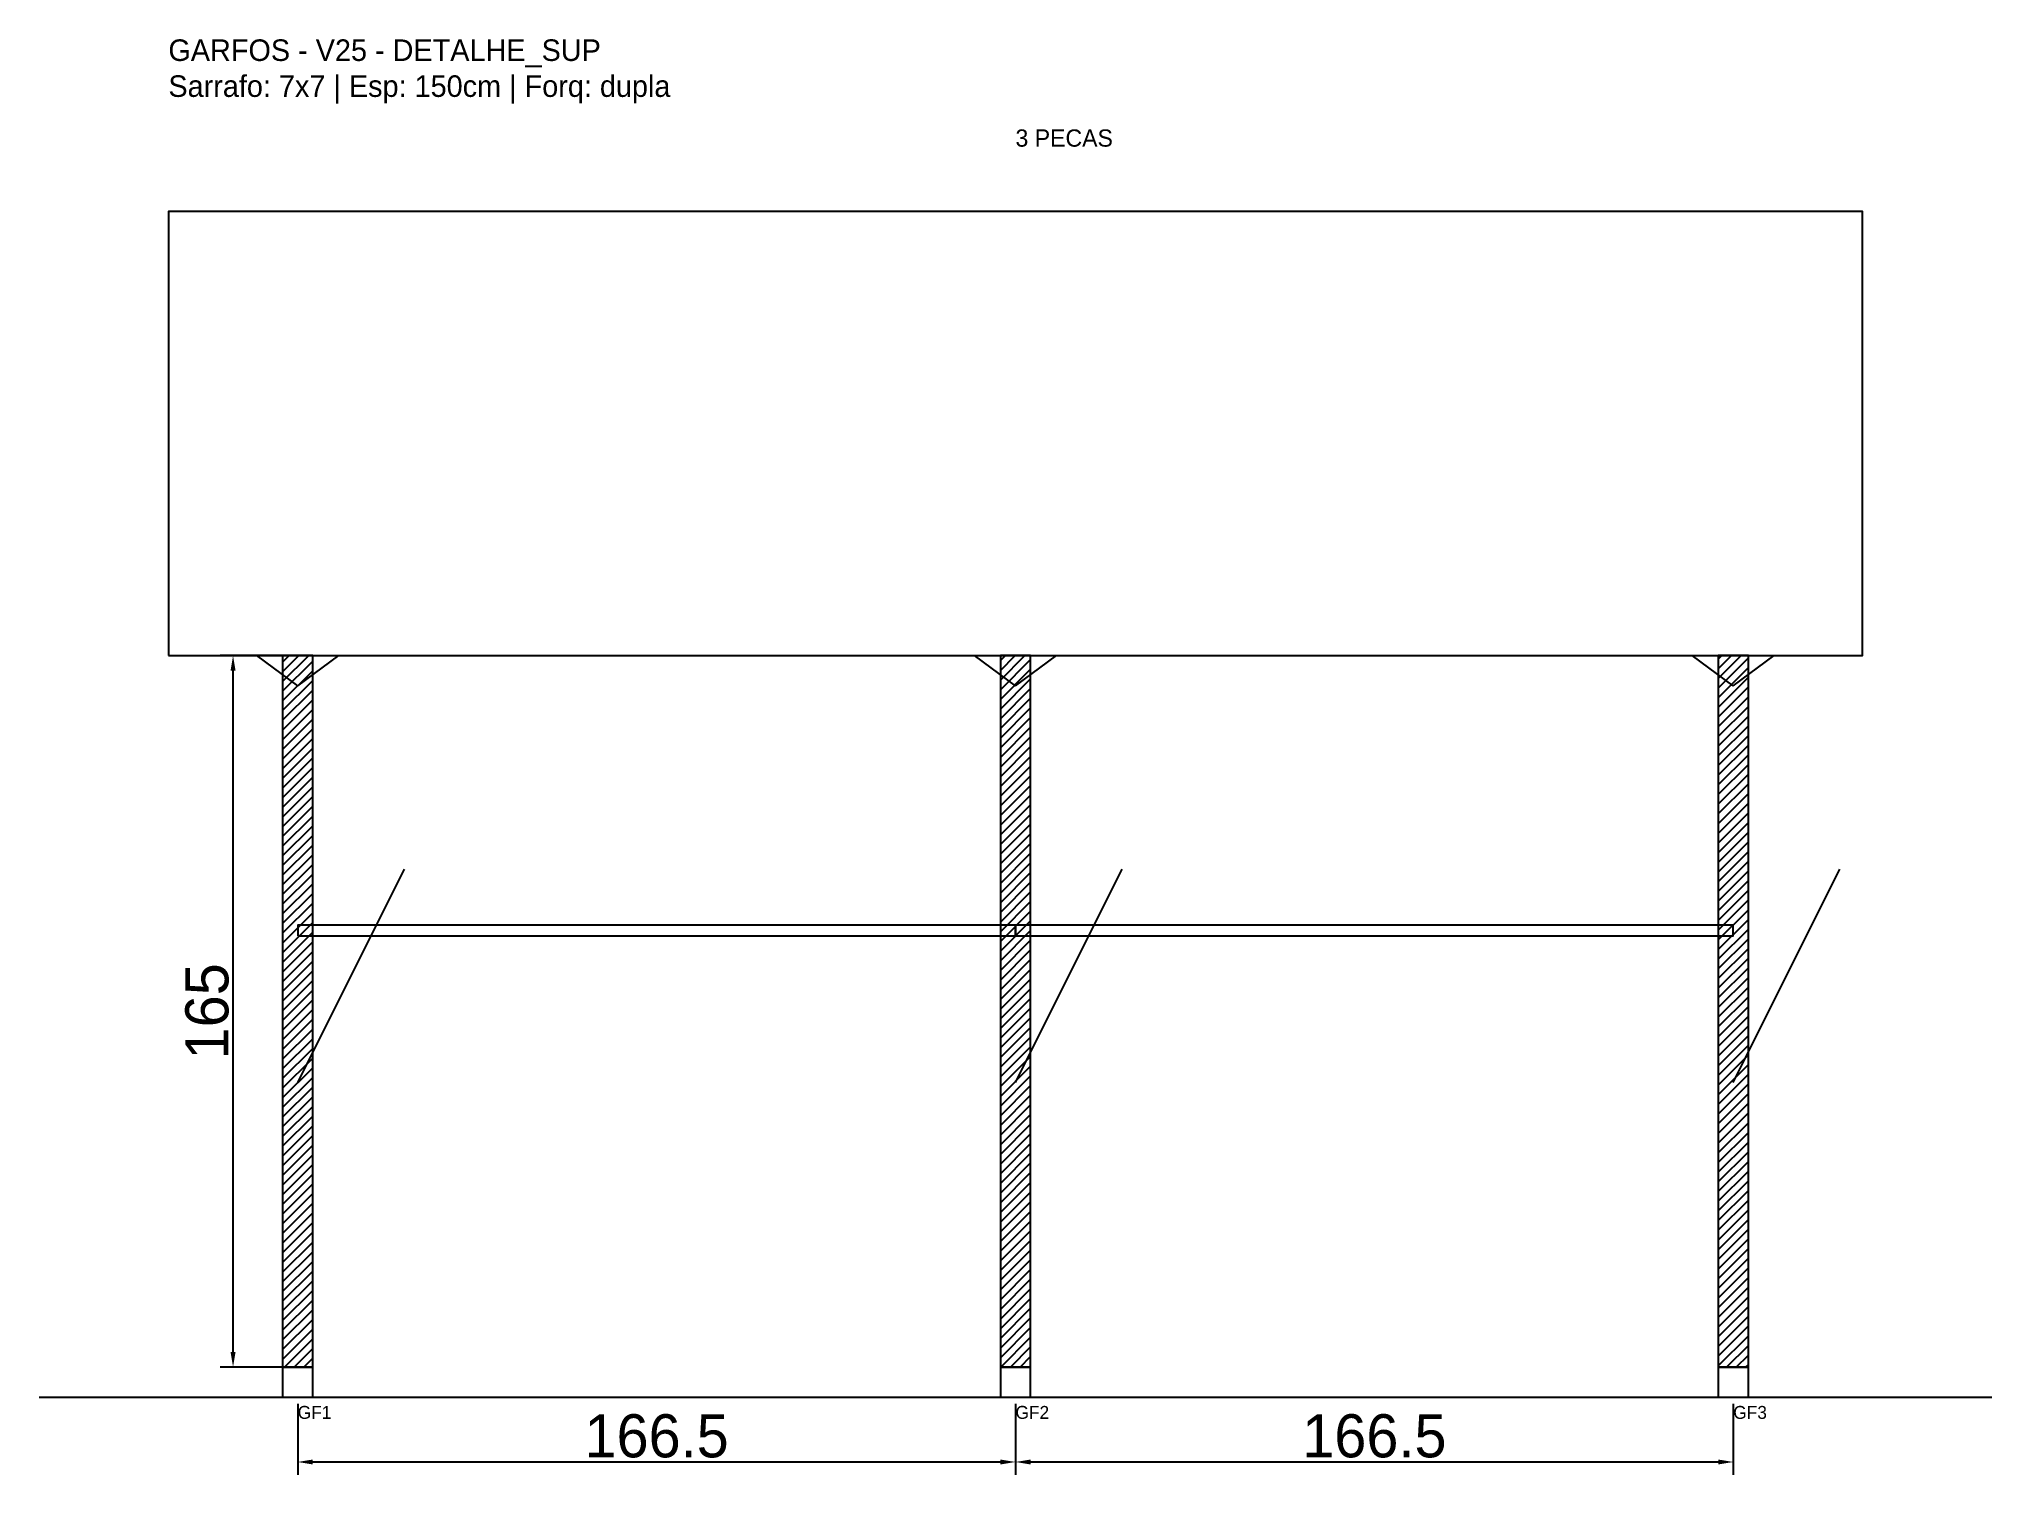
# Model space of a CAD drawing. Header units: metres. Extents: x -30 to 423, y -25 to 308.
import ezdxf

# ---------------------------------------------------------------- set-up
doc = ezdxf.new("R2010")
doc.units = ezdxf.units.M
for name, color, linetype in [('BARRA_ANCORAGEM', 1, 'Continuous'), ('COTA', 241, 'Continuous'), ('GARFOS OK', 3, 'Continuous'), ('NOME DA VIGA', 6, 'Continuous'), ('SARR_7x7', 40, 'Continuous'), ('TIRAS REESCORAMENTO', 252, 'Continuous'), ('VIGAS', 3, 'Continuous')]:
    doc.layers.add(name, color=color, linetype=linetype)
doc.dimstyles.new('EZ DXF', dxfattribs={"dimtxt": 10, "dimasz": 3.5, "dimexe": 3, "dimexo": 1.5, "dimgap": 1, "dimtad": 1, "dimdec": 1, "dimdsep": 46, "dimcen": 2.5, "dimazin": 3, "dimtfac": 1, "dimtmove": 0, "dimatfit": 3})

msp = doc.modelspace()

# ---------------------------------------------------------------- hatches: boundary and pattern name
at = {"layer": 'COTA'}
h = msp.add_hatch(dxfattribs=at)
h.set_pattern_fill('ANSI31', scale=0.5)
h.paths.add_polyline_path([(26.5, 0), (33.5, 0), (33.5, 165), (26.5, 165)])
h = msp.add_hatch(dxfattribs=at)
h.set_pattern_fill('ANSI31', scale=0.5)
h.paths.add_polyline_path([(193, 0), (200, 0), (200, 165), (193, 165)])
h = msp.add_hatch(dxfattribs=at)
h.set_pattern_fill('ANSI31', scale=0.5)
h.paths.add_polyline_path([(359.5, 0), (366.5, 0), (366.5, 165), (359.5, 165)])

# ---------------------------------------------------------------- linework, layer by layer
at = {"layer": 'BARRA_ANCORAGEM'}
for p, q in [((30, 66), (54.75, 115.5)), ((196.5, 66), (221.25, 115.5)), ((363, 66), (387.75, 115.5))]:
    msp.add_line(p, q, dxfattribs=at)
at = {"layer": 'GARFOS OK'}
for p, q in [((30, 158), (20.5, 165)), ((20.5, 165), (39.5, 165)), ((30, 158), (39.5, 165)), ((196.5, 158), (187, 165)), ((187, 165), (206, 165)), ((196.5, 158), (206, 165)), ((363, 158), (353.5, 165)), ((353.5, 165), (372.5, 165)), ((363, 158), (372.5, 165))]:
    msp.add_line(p, q, dxfattribs=at)
at = {"layer": 'GARFOS OK', "linetype": 'CONTINUOUS'}
msp.add_line((-30, -7), (423, -7), dxfattribs=at)
at = {"layer": 'GARFOS OK'}
for points in [[(26.5, 0), (33.5, 0), (33.5, 165), (26.5, 165), (26.5, 0)], [(193, 0), (200, 0), (200, 165), (193, 165), (193, 0)], [(359.5, 0), (366.5, 0), (366.5, 165), (359.5, 165), (359.5, 0)]]:
    msp.add_lwpolyline(points, dxfattribs=at)
at = {"layer": 'SARR_7x7'}
for points in [[(26.5, -7), (33.5, -7), (33.5, 0), (26.5, 0), (26.5, -7)], [(193, -7), (200, -7), (200, 0), (193, 0), (193, -7)], [(359.5, -7), (366.5, -7), (366.5, 0), (359.5, 0), (359.5, -7)]]:
    msp.add_lwpolyline(points, dxfattribs=at)
at = {"layer": 'TIRAS REESCORAMENTO'}
for points in [[(30, 100), (196.5, 100), (196.5, 102.5), (30, 102.5), (30, 100)], [(196.5, 100), (363, 100), (363, 102.5), (196.5, 102.5), (196.5, 100)]]:
    msp.add_lwpolyline(points, dxfattribs=at)
at = {"layer": 'VIGAS'}
msp.add_lwpolyline([(0, 165), (393, 165), (393, 268), (0, 268), (0, 165)], dxfattribs=at)

# ---------------------------------------------------------------- texts
at = {"layer": 'NOME DA VIGA'}
for s, height, p in [('3 PECAS', 4, (196.5, 283)), ('GF1', 3, (30, -12)), ('GF2', 3, (196.5, -12)), ('GF3', 3, (363, -12))]:
    msp.add_text(s, height=height, dxfattribs=at).set_placement(p)
at = {"layer": 'NOME DA VIGA', "insert": (0, 293), "char_height": 5, "attachment_point": 7}
msp.add_mtext('GARFOS - V25 - DETALHE_SUP\\PSarrafo: 7x7 | Esp: 150cm | Forq: dupla', dxfattribs=at)

# ---------------------------------------------------------------- dimensions: what is measured, and where the dimension line sits
at = {"layer": 'COTA'}
msp.add_linear_dim(base=(15, 0), p1=(30, 0), p2=(30, 165), angle=90, dimstyle='EZ DXF', dxfattribs=at).render()
for base, p1, p2 in [((30, -22), (30, -7), (196.5, -7)), ((196.5, -22), (196.5, -7), (363, -7))]:
    msp.add_linear_dim(base=base, p1=p1, p2=p2, dimstyle='EZ DXF', dxfattribs=at).render()

doc.saveas('drawing.dxf')
